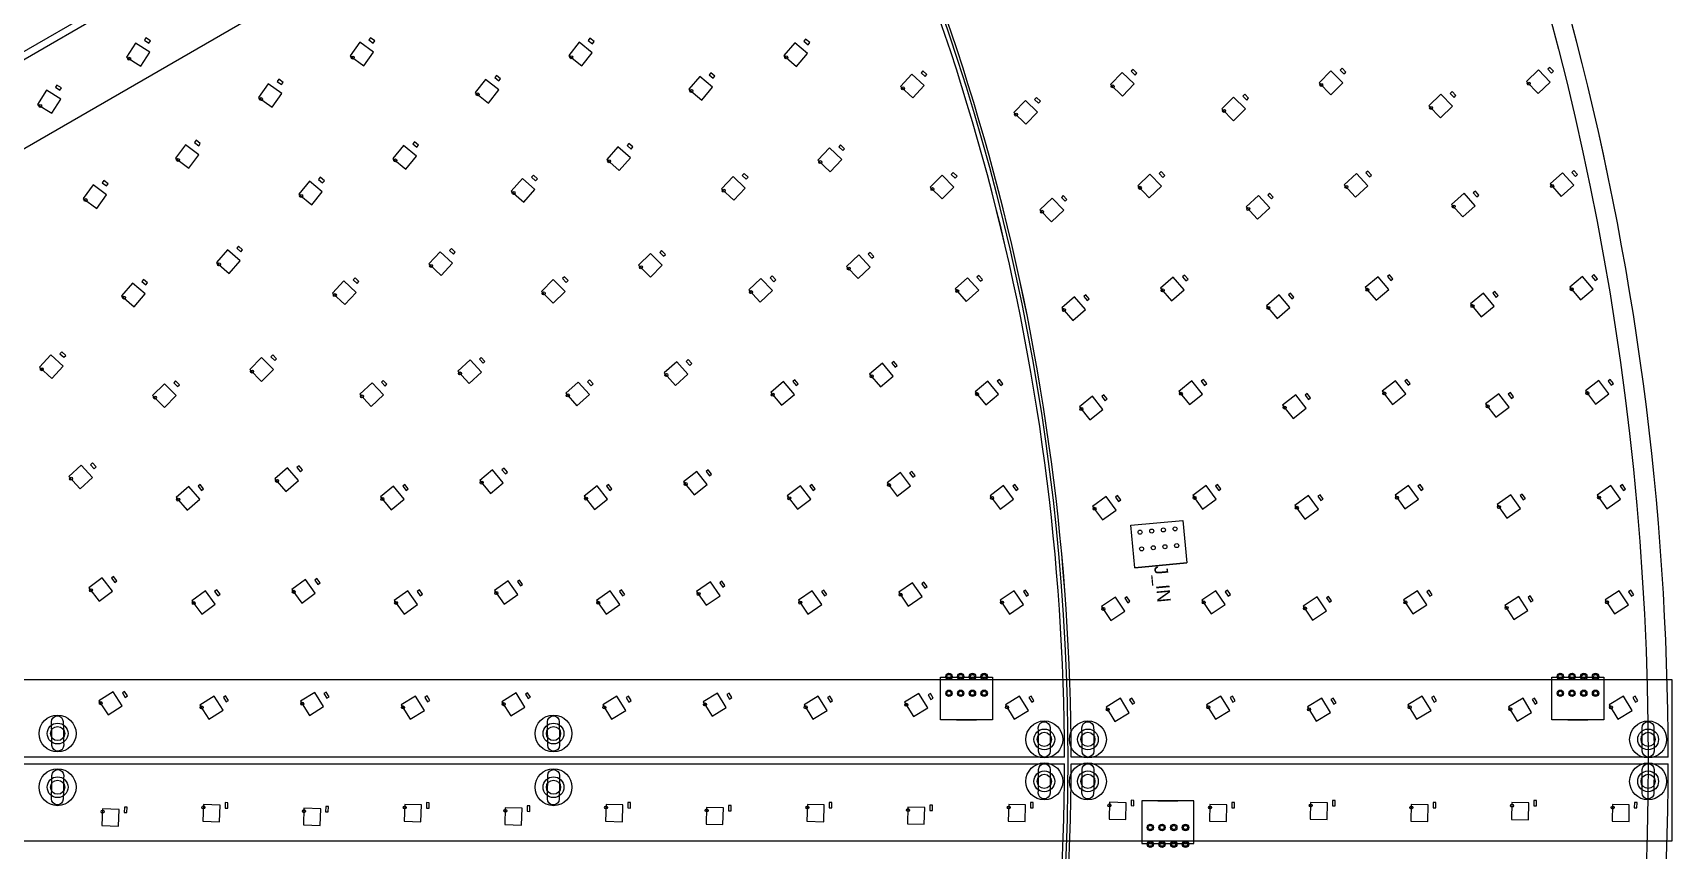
# Model space of a CAD drawing. Header units: millimetres. Extents: x -55 to 1655, y -1555 to 155.
# Drawn here: x 1166.4 to 1655.2, y -726.9 to -483.3 of the extents above; entities that cross this region are included whole.
import ezdxf
from ezdxf.enums import TextEntityAlignment as Align

# ---------------------------------------------------------------- set-up
doc = ezdxf.new("R2010")
doc.units = ezdxf.units.MM
doc.header["$MEASUREMENT"] = 0
doc.layers.add('Layer 1', color=7, linetype='Continuous', lineweight=0)
for name, color, linetype in [('SUN-LABEL', 4, 'Continuous'), ('SUN-OUTLINE', 2, 'Continuous'), ('SUN-STANDOFF', 1, 'Continuous'), ('SUN-WAGO', 3, 'Continuous')]:
    doc.layers.add(name, color=color, linetype=linetype)

msp = doc.modelspace()

# ---------------------------------------------------------------- linework, layer by layer
at = {"layer": 'Layer 1', "color": 2, "lineweight": 25, "true_color": 0xf7ec13}
for p, q in [((1383.16, -362.26), (995.18, -586.26)), ((996.18, -588), (1384.16, -363.99)), ((1473.96, -699.13), (1025.96, -699.13)), ((1025.96, -701.13), (1473.96, -701.13)), ((1653.96, -699.13), (1475.96, -699.13)), ((1475.96, -701.13), (1653.96, -701.13))]:
    msp.add_line(p, q, dxfattribs=at)
at = {"layer": 'Layer 1', "color": 93, "lineweight": 25, "true_color": 0x6abd45}
for p, q in [((1441.78, -688.03), (1447.78, -688.03)), ((1624.04, -688.03), (1630.04, -688.03)), ((1501.8, -712.23), (1507.8, -712.23))]:
    msp.add_line(p, q, dxfattribs=at)
at = {"layer": 'Layer 1', "color": 175, "lineweight": 25, "true_color": 0x3953a4}
for points in [[(997.85, -613.58), (1552.57, -293.31), (1528.58, -251.76), (973.86, -572.02)], [(1014.62, -724.12), (1655.15, -724.12), (1655.15, -676.13), (1014.62, -676.13)]]:
    msp.add_lwpolyline(points, dxfattribs=at)
at = {"layer": 'Layer 1', "color": 18, "lineweight": 25, "true_color": 0x000000}
for points in [[(1197.03, -486.41), (1194.37, -490.64), (1198.6, -493.3), (1201.26, -489.07)], [(1263.93, -486.16), (1261.02, -490.22), (1265.08, -493.14), (1267.99, -489.07)], [(1329.28, -486.17), (1326.18, -490.09), (1330.1, -493.19), (1333.2, -489.27)], [(1393.55, -486.31), (1390.3, -490.11), (1394.11, -493.35), (1397.35, -489.55)], [(1301.4, -497.25), (1298.3, -501.17), (1302.22, -504.27), (1305.32, -500.35)], [(1365.27, -496.32), (1362.02, -500.12), (1365.83, -503.37), (1369.07, -499.57)], [(1428.46, -495.64), (1425.09, -499.34), (1428.79, -502.7), (1432.16, -499)], [(1491.12, -495.12), (1487.67, -498.73), (1491.28, -502.19), (1494.73, -498.57)], [(1553.39, -494.71), (1549.85, -498.25), (1553.39, -501.78), (1556.92, -498.25)], [(1615.33, -494.4), (1611.73, -497.86), (1615.2, -501.47), (1618.8, -498)], [(1170.51, -500.43), (1167.85, -504.66), (1172.08, -507.32), (1174.74, -503.09)], [(1236.6, -498.54), (1233.69, -502.6), (1237.75, -505.52), (1240.67, -501.45)], [(1524.41, -502.48), (1520.87, -506.01), (1524.41, -509.55), (1527.94, -506.01)], [(1586.21, -501.62), (1582.61, -505.09), (1586.08, -508.69), (1589.68, -505.22)], [(1462.32, -503.51), (1458.86, -507.12), (1462.48, -510.58), (1465.93, -506.97)], [(1211.89, -516.68), (1208.92, -520.7), (1212.94, -523.67), (1215.91, -519.65)], [(1276.93, -516.96), (1273.76, -520.83), (1277.62, -524), (1280.79, -520.13)], [(1340.83, -517.31), (1337.5, -521.04), (1341.24, -524.37), (1344.56, -520.63)], [(1403.93, -517.66), (1400.49, -521.29), (1404.11, -524.73), (1407.56, -521.11)], [(1248.85, -527.53), (1245.68, -531.39), (1249.55, -534.57), (1252.72, -530.7)], [(1312.35, -526.74), (1309.03, -530.48), (1312.76, -533.8), (1316.08, -530.07)], [(1375.16, -526.18), (1371.72, -529.81), (1375.35, -533.25), (1378.79, -529.63)], [(1437.48, -525.77), (1433.94, -529.31), (1437.48, -532.84), (1441.01, -529.31)], [(1499.41, -525.46), (1495.8, -528.92), (1499.25, -532.53), (1502.87, -529.07)], [(1561.05, -525.22), (1557.37, -528.61), (1560.76, -532.28), (1564.44, -528.89)], [(1622.45, -525.03), (1618.73, -528.36), (1622.06, -532.09), (1625.79, -528.75)], [(1184.39, -528.68), (1181.42, -532.7), (1185.45, -535.67), (1188.42, -531.65)], [(1470.27, -532.59), (1466.66, -536.05), (1470.11, -539.66), (1473.73, -536.2)], [(1531.78, -531.81), (1528.1, -535.2), (1531.5, -538.87), (1535.17, -535.48)], [(1593.09, -531.15), (1589.36, -534.49), (1592.69, -538.21), (1596.42, -534.88)], [(1224.45, -547.98), (1221.19, -551.77), (1224.98, -555.03), (1228.24, -551.24)], [(1287.89, -548.55), (1284.47, -552.2), (1288.12, -555.62), (1291.54, -551.97)], [(1350.54, -549.07), (1347.01, -552.6), (1350.54, -556.14), (1354.08, -552.6)], [(1412.65, -549.52), (1409.02, -552.97), (1412.46, -556.59), (1416.09, -553.15)], [(1321.56, -556.83), (1318.03, -560.37), (1321.56, -563.9), (1325.1, -560.37)], [(1383.48, -556.53), (1379.85, -559.97), (1383.29, -563.6), (1386.92, -560.15)], [(1445.05, -556.3), (1441.35, -559.67), (1444.71, -563.37), (1448.41, -560)], [(1506.36, -556.14), (1502.6, -559.43), (1505.9, -563.19), (1509.66, -559.89)], [(1567.47, -556.01), (1563.66, -559.24), (1566.9, -563.05), (1570.71, -559.81)], [(1628.43, -555.9), (1624.58, -559.09), (1627.77, -562.94), (1631.62, -559.75)], [(1196.13, -557.89), (1192.87, -561.68), (1196.66, -564.94), (1199.92, -561.15)], [(1259.18, -557.26), (1255.76, -560.91), (1259.41, -564.33), (1262.83, -560.68)], [(1476.94, -561.99), (1473.18, -565.28), (1476.47, -569.04), (1480.23, -565.75)], [(1537.96, -561.41), (1534.16, -564.65), (1537.39, -568.46), (1541.2, -565.22)], [(1598.85, -560.93), (1595, -564.12), (1598.19, -567.97), (1602.04, -564.78)], [(1171.76, -579.32), (1168.38, -583.01), (1172.07, -586.39), (1175.45, -582.7)], [(1234.63, -580.12), (1231.1, -583.66), (1234.63, -587.2), (1238.17, -583.66)], [(1296.76, -580.79), (1293.11, -584.2), (1296.53, -587.85), (1300.18, -584.43)], [(1358.39, -581.33), (1354.66, -584.66), (1357.98, -588.39), (1361.72, -585.07)], [(1419.69, -581.8), (1415.89, -585.04), (1419.14, -588.84), (1422.94, -585.6)], [(1205.65, -587.89), (1202.12, -591.42), (1205.65, -594.96), (1209.19, -591.42)], [(1267.54, -587.6), (1263.89, -591.02), (1267.31, -594.67), (1270.96, -591.25)], [(1329.01, -587.4), (1325.28, -590.73), (1328.6, -594.46), (1332.34, -591.14)], [(1390.19, -587.26), (1386.39, -590.51), (1389.64, -594.31), (1393.44, -591.06)], [(1451.16, -587.16), (1447.31, -590.34), (1450.49, -594.2), (1454.35, -591.02)], [(1511.97, -587.08), (1508.07, -590.21), (1511.2, -594.11), (1515.1, -590.98)], [(1542.95, -591.24), (1539.01, -594.33), (1542.1, -598.26), (1546.03, -595.18)], [(1572.65, -587.03), (1568.72, -590.11), (1571.8, -594.05), (1575.74, -590.96)], [(1603.5, -590.9), (1599.53, -593.94), (1602.57, -597.91), (1606.54, -594.86)], [(1633.24, -586.98), (1629.27, -590.02), (1632.32, -593.99), (1636.28, -590.95)], [(1482.32, -591.65), (1478.42, -594.78), (1481.55, -598.68), (1485.45, -595.55)], [(1180.87, -612.18), (1177.19, -615.56), (1180.57, -619.25), (1184.25, -615.87)], [(1242.38, -612.94), (1238.59, -616.2), (1241.85, -619.99), (1245.64, -616.73)], [(1303.5, -613.53), (1299.63, -616.7), (1302.81, -620.57), (1306.67, -617.4)], [(1364.36, -614.01), (1360.43, -617.11), (1363.54, -621.03), (1367.46, -617.93)], [(1425.04, -614.39), (1421.07, -617.44), (1424.11, -621.4), (1428.08, -618.36)], [(1212.91, -618.52), (1209.12, -621.78), (1212.38, -625.57), (1216.17, -622.31)], [(1273.9, -618.42), (1270.03, -621.59), (1273.21, -625.46), (1277.07, -622.28)], [(1334.67, -618.35), (1330.75, -621.45), (1333.85, -625.38), (1337.77, -622.28)], [(1395.29, -618.31), (1391.33, -621.35), (1394.37, -625.32), (1398.34, -622.27)], [(1455.8, -618.27), (1451.8, -621.27), (1454.79, -625.27), (1458.8, -622.28)], [(1516.22, -618.25), (1512.19, -621.21), (1515.15, -625.24), (1519.18, -622.28)], [(1576.58, -618.23), (1572.52, -621.15), (1575.45, -625.21), (1579.5, -622.29)], [(1636.89, -618.22), (1632.81, -621.11), (1635.7, -625.19), (1639.78, -622.3)], [(1486.4, -621.52), (1482.37, -624.47), (1485.33, -628.5), (1489.36, -625.55)], [(1546.73, -621.25), (1542.68, -624.17), (1545.6, -628.23), (1549.66, -625.3)], [(1607.02, -621.02), (1602.94, -623.91), (1605.83, -627.99), (1609.91, -625.1)], [(1187.09, -645.72), (1183.12, -648.76), (1186.17, -652.73), (1190.13, -649.68)], [(1217.85, -649.61), (1213.83, -652.58), (1216.8, -656.6), (1220.82, -653.63)], [(1247.66, -646.25), (1243.64, -649.22), (1246.61, -653.24), (1250.63, -650.27)], [(1278.23, -649.59), (1274.16, -652.5), (1277.08, -656.57), (1281.14, -653.66)], [(1308.08, -646.65), (1304.02, -649.56), (1306.93, -653.63), (1311, -650.72)], [(1338.52, -649.58), (1334.43, -652.45), (1337.3, -656.55), (1341.39, -653.68)], [(1368.41, -646.97), (1364.31, -649.84), (1367.18, -653.93), (1371.28, -651.06)], [(1398.76, -649.58), (1394.64, -652.41), (1397.47, -656.53), (1401.59, -653.7)], [(1428.67, -647.22), (1424.55, -650.05), (1427.38, -654.18), (1431.5, -651.34)], [(1458.95, -649.57), (1454.81, -652.38), (1457.61, -656.52), (1461.75, -653.71)], [(1519.11, -649.57), (1514.96, -652.35), (1517.73, -656.51), (1521.89, -653.73)], [(1579.25, -649.57), (1575.08, -652.33), (1577.83, -656.5), (1582.01, -653.74)], [(1639.36, -649.57), (1635.18, -652.31), (1637.92, -656.49), (1642.1, -653.75)], [(1489.18, -651.53), (1485.02, -654.31), (1487.8, -658.47), (1491.95, -655.69)], [(1549.3, -651.38), (1545.13, -654.14), (1547.89, -658.31), (1552.06, -655.55)], [(1609.41, -651.25), (1605.23, -653.99), (1607.97, -658.17), (1612.15, -655.43)], [(1190.36, -679.66), (1186.14, -682.35), (1188.83, -686.57), (1193.04, -683.88)], [(1220.46, -680.98), (1216.22, -683.64), (1218.88, -687.87), (1223.12, -685.21)], [(1250.44, -679.86), (1246.2, -682.52), (1248.86, -686.75), (1253.1, -684.09)], [(1280.51, -680.98), (1276.26, -683.62), (1278.9, -687.87), (1283.15, -685.23)], [(1310.49, -680), (1306.25, -682.64), (1308.89, -686.88), (1313.13, -684.24)], [(1340.55, -680.98), (1336.3, -683.61), (1338.92, -687.86), (1343.18, -685.24)], [(1370.54, -680.11), (1366.28, -682.73), (1368.91, -686.99), (1373.16, -684.37)], [(1400.58, -680.98), (1396.32, -683.6), (1398.93, -687.86), (1403.2, -685.25)], [(1430.57, -680.2), (1426.31, -682.81), (1428.92, -687.07), (1433.19, -684.46)], [(1460.61, -680.99), (1456.34, -683.59), (1458.94, -687.86), (1463.21, -685.26)], [(1490.64, -681.64), (1486.37, -684.24), (1488.96, -688.51), (1493.23, -685.92)], [(1520.63, -680.99), (1516.36, -683.58), (1518.95, -687.86), (1523.23, -685.26)], [(1550.66, -681.59), (1546.38, -684.18), (1548.97, -688.46), (1553.25, -685.87)], [(1580.65, -680.99), (1576.37, -683.58), (1578.96, -687.85), (1583.24, -685.27)], [(1610.67, -681.55), (1606.39, -684.13), (1608.97, -688.41), (1613.25, -685.83)], [(1640.67, -680.99), (1636.39, -683.57), (1638.97, -687.85), (1643.25, -685.27)], [(1222.26, -713.43), (1217.27, -713.24), (1217.08, -718.24), (1222.08, -718.42)], [(1282.29, -713.42), (1277.29, -713.25), (1277.13, -718.25), (1282.12, -718.41)], [(1342.31, -713.41), (1337.31, -713.26), (1337.16, -718.26), (1342.16, -718.41)], [(1402.32, -713.4), (1397.32, -713.27), (1397.19, -718.27), (1402.19, -718.4)], [(1462.34, -713.39), (1457.34, -713.28), (1457.22, -718.27), (1462.22, -718.39)], [(1492.35, -712.74), (1487.36, -712.63), (1487.25, -717.63), (1492.24, -717.73)], [(1522.35, -713.39), (1517.35, -713.28), (1517.24, -718.28), (1522.24, -718.39)], [(1552.36, -712.78), (1547.36, -712.68), (1547.26, -717.68), (1552.26, -717.78)], [(1582.36, -713.39), (1577.36, -713.29), (1577.26, -718.28), (1582.26, -718.38)], [(1612.37, -712.82), (1607.37, -712.73), (1607.28, -717.73), (1612.28, -717.82)], [(1642.36, -713.38), (1637.36, -713.29), (1637.27, -718.29), (1642.27, -718.38)], [(1192.2, -714.75), (1187.2, -714.53), (1186.99, -719.53), (1191.98, -719.75)], [(1252.24, -714.55), (1247.24, -714.36), (1247.06, -719.36), (1252.05, -719.55)], [(1312.27, -714.4), (1307.27, -714.23), (1307.11, -719.23), (1312.11, -719.4)], [(1372.29, -714.28), (1367.3, -714.13), (1367.15, -719.13), (1372.15, -719.28)], [(1432.31, -714.19), (1427.31, -714.06), (1427.18, -719.05), (1432.18, -719.18)]]:
    msp.add_lwpolyline(points, close=True, dxfattribs=at)
at = {"layer": 'Layer 1', "color": 30, "lineweight": 25, "true_color": 0xf57f20}
for points in [[(1199.67, -485.55), (1201.03, -486.4), (1201.45, -485.72), (1200.1, -484.87)], [(1266.62, -485.46), (1267.92, -486.39), (1268.38, -485.74), (1267.08, -484.81)], [(1332, -485.6), (1333.26, -486.59), (1333.75, -485.96), (1332.5, -484.97)], [(1396.29, -485.84), (1397.51, -486.88), (1398.03, -486.27), (1396.81, -485.23)], [(1239.29, -497.84), (1240.59, -498.77), (1241.06, -498.12), (1239.76, -497.19)], [(1304.12, -496.67), (1305.38, -497.67), (1305.87, -497.04), (1304.62, -496.05)], [(1368.01, -495.85), (1369.23, -496.89), (1369.75, -496.28), (1368.53, -495.24)], [(1431.21, -495.25), (1432.39, -496.33), (1432.93, -495.74), (1431.75, -494.66)], [(1493.88, -494.8), (1495.04, -495.91), (1495.59, -495.33), (1494.44, -494.23)], [(1556.15, -494.46), (1557.29, -495.59), (1557.85, -495.03), (1556.72, -493.9)], [(1618.1, -494.19), (1619.21, -495.35), (1619.79, -494.79), (1618.68, -493.64)], [(1173.15, -499.57), (1174.5, -500.42), (1174.93, -499.74), (1173.57, -498.89)], [(1465.08, -503.2), (1466.24, -504.3), (1466.79, -503.73), (1465.64, -502.62)], [(1527.18, -502.23), (1528.31, -503.36), (1528.87, -502.79), (1527.74, -501.66)], [(1588.99, -501.42), (1590.1, -502.57), (1590.67, -502.01), (1589.56, -500.86)], [(1214.59, -516.02), (1215.88, -516.97), (1216.35, -516.33), (1215.06, -515.37)], [(1279.66, -516.44), (1280.9, -517.45), (1281.4, -516.84), (1280.17, -515.82)], [(1343.58, -516.9), (1344.77, -517.96), (1345.3, -517.36), (1344.11, -516.3)], [(1406.69, -517.34), (1407.85, -518.44), (1408.4, -517.86), (1407.24, -516.76)], [(1187.09, -528.02), (1188.38, -528.97), (1188.85, -528.32), (1187.57, -527.37)], [(1251.58, -527.01), (1252.82, -528.02), (1253.33, -527.4), (1252.09, -526.39)], [(1315.1, -526.33), (1316.29, -527.4), (1316.82, -526.8), (1315.63, -525.73)], [(1377.92, -525.86), (1379.08, -526.96), (1379.63, -526.38), (1378.47, -525.28)], [(1440.24, -525.52), (1441.37, -526.65), (1441.94, -526.09), (1440.81, -524.95)], [(1502.18, -525.27), (1503.29, -526.42), (1503.86, -525.87), (1502.76, -524.71)], [(1563.82, -525.08), (1564.91, -526.25), (1565.49, -525.71), (1564.41, -524.53)], [(1625.23, -524.93), (1626.3, -526.12), (1626.89, -525.59), (1625.83, -524.4)], [(1473.04, -532.4), (1474.15, -533.55), (1474.72, -533), (1473.62, -531.84)], [(1534.56, -531.67), (1535.64, -532.84), (1536.23, -532.3), (1535.14, -531.13)], [(1595.86, -531.06), (1596.93, -532.25), (1597.53, -531.72), (1596.46, -530.52)], [(1227.19, -547.52), (1228.4, -548.56), (1228.92, -547.96), (1227.71, -546.91)], [(1290.65, -548.21), (1291.81, -549.3), (1292.36, -548.72), (1291.19, -547.62)], [(1353.31, -548.81), (1354.44, -549.94), (1355.01, -549.38), (1353.88, -548.25)], [(1415.42, -549.34), (1416.52, -550.5), (1417.1, -549.95), (1416, -548.79)], [(1198.87, -557.43), (1200.08, -558.47), (1200.61, -557.86), (1199.39, -556.82)], [(1261.94, -556.91), (1263.11, -558.01), (1263.65, -557.42), (1262.48, -556.33)], [(1324.33, -556.58), (1325.46, -557.71), (1326.03, -557.14), (1324.9, -556.01)], [(1386.25, -556.35), (1387.35, -557.51), (1387.93, -556.96), (1386.83, -555.8)], [(1447.83, -556.18), (1448.9, -557.37), (1449.49, -556.83), (1448.42, -555.64)], [(1509.14, -556.06), (1510.19, -557.27), (1510.8, -556.74), (1509.74, -555.54)], [(1570.25, -555.98), (1571.29, -557.19), (1571.9, -556.68), (1570.86, -555.46)], [(1631.21, -555.91), (1632.23, -557.14), (1632.84, -556.63), (1631.82, -555.4)], [(1479.72, -561.92), (1480.77, -563.12), (1481.37, -562.59), (1480.32, -561.39)], [(1540.74, -561.38), (1541.78, -562.6), (1542.39, -562.08), (1541.35, -560.87)], [(1601.63, -560.93), (1602.65, -562.17), (1603.27, -561.66), (1602.24, -560.42)], [(1174.51, -578.95), (1175.69, -580.03), (1176.23, -579.44), (1175.05, -578.36)], [(1237.4, -579.87), (1238.53, -581), (1239.1, -580.44), (1237.96, -579.31)], [(1299.53, -580.62), (1300.63, -581.79), (1301.21, -581.24), (1300.12, -580.08)], [(1361.17, -581.24), (1362.24, -582.44), (1362.83, -581.91), (1361.77, -580.71)], [(1422.47, -581.76), (1423.51, -582.98), (1424.12, -582.46), (1423.08, -581.24)], [(1208.42, -587.64), (1209.55, -588.77), (1210.12, -588.2), (1208.99, -587.07)], [(1270.32, -587.44), (1271.41, -588.6), (1271.99, -588.06), (1270.9, -586.89)], [(1331.79, -587.31), (1332.85, -588.51), (1333.45, -587.97), (1332.39, -586.78)], [(1392.97, -587.23), (1394.01, -588.44), (1394.62, -587.92), (1393.58, -586.71)], [(1453.94, -587.17), (1454.96, -588.41), (1455.58, -587.9), (1454.56, -586.66)], [(1485.1, -591.7), (1486.1, -592.95), (1486.72, -592.45), (1485.72, -591.2)], [(1514.75, -587.13), (1515.75, -588.38), (1516.37, -587.88), (1515.37, -586.63)], [(1545.73, -591.32), (1546.72, -592.58), (1547.35, -592.09), (1546.36, -590.83)], [(1575.43, -587.11), (1576.42, -588.37), (1577.05, -587.88), (1576.06, -586.62)], [(1606.27, -591.01), (1607.25, -592.28), (1607.88, -591.79), (1606.91, -590.52)], [(1636.02, -587.09), (1636.99, -588.36), (1637.62, -587.87), (1636.65, -586.6)], [(1183.65, -612.05), (1184.73, -613.23), (1185.32, -612.69), (1184.24, -611.51)], [(1245.16, -612.9), (1246.21, -614.11), (1246.81, -613.59), (1245.77, -612.38)], [(1306.28, -613.55), (1307.29, -614.79), (1307.91, -614.28), (1306.9, -613.05)], [(1367.13, -614.08), (1368.13, -615.33), (1368.75, -614.83), (1367.76, -613.58)], [(1427.81, -614.5), (1428.79, -615.77), (1429.42, -615.28), (1428.45, -614.02)], [(1215.69, -618.47), (1216.73, -619.69), (1217.34, -619.17), (1216.29, -617.95)], [(1276.68, -618.44), (1277.69, -619.68), (1278.31, -619.17), (1277.3, -617.93)], [(1337.45, -618.42), (1338.44, -619.68), (1339.07, -619.18), (1338.08, -617.93)], [(1398.07, -618.42), (1399.04, -619.69), (1399.68, -619.2), (1398.7, -617.93)], [(1458.58, -618.42), (1459.53, -619.7), (1460.17, -619.22), (1459.22, -617.94)], [(1519, -618.42), (1519.94, -619.71), (1520.59, -619.24), (1519.64, -617.95)], [(1579.35, -618.43), (1580.29, -619.72), (1580.94, -619.26), (1580, -617.96)], [(1639.66, -618.43), (1640.58, -619.74), (1641.24, -619.27), (1640.31, -617.97)], [(1489.17, -621.69), (1490.12, -622.98), (1490.77, -622.5), (1489.82, -621.21)], [(1549.5, -621.44), (1550.44, -622.74), (1551.09, -622.27), (1550.15, -620.97)], [(1609.79, -621.23), (1610.72, -622.54), (1611.37, -622.07), (1610.44, -620.77)], [(1189.87, -645.83), (1190.84, -647.1), (1191.47, -646.61), (1190.5, -645.34)], [(1220.62, -649.77), (1221.57, -651.06), (1222.22, -650.58), (1221.27, -649.29)], [(1250.44, -646.41), (1251.39, -647.7), (1252.03, -647.22), (1251.08, -645.94)], [(1281, -649.79), (1281.93, -651.09), (1282.58, -650.63), (1281.65, -649.33)], [(1310.86, -646.85), (1311.79, -648.15), (1312.44, -647.69), (1311.51, -646.39)], [(1341.29, -649.81), (1342.21, -651.12), (1342.87, -650.67), (1341.95, -649.36)], [(1371.18, -647.2), (1372.1, -648.51), (1372.75, -648.05), (1371.83, -646.74)], [(1401.53, -649.83), (1402.43, -651.15), (1403.09, -650.7), (1402.19, -649.38)], [(1431.43, -647.48), (1432.34, -648.8), (1433, -648.34), (1432.09, -647.03)], [(1461.72, -649.85), (1462.61, -651.17), (1463.28, -650.72), (1462.38, -649.4)], [(1521.88, -649.86), (1522.76, -651.19), (1523.43, -650.75), (1522.54, -649.42)], [(1582.01, -649.87), (1582.89, -651.21), (1583.56, -650.77), (1582.68, -649.43)], [(1642.13, -649.89), (1643, -651.22), (1643.67, -650.79), (1642.8, -649.45)], [(1491.94, -651.82), (1492.83, -653.15), (1493.49, -652.71), (1492.61, -651.38)], [(1552.07, -651.69), (1552.95, -653.02), (1553.61, -652.58), (1552.73, -651.25)], [(1612.17, -651.57), (1613.05, -652.91), (1613.72, -652.47), (1612.84, -651.13)], [(1193.11, -680.02), (1193.97, -681.37), (1194.65, -680.94), (1193.79, -679.59)], [(1223.21, -681.35), (1224.06, -682.7), (1224.74, -682.28), (1223.89, -680.92)], [(1253.19, -680.22), (1254.04, -681.58), (1254.72, -681.15), (1253.87, -679.8)], [(1283.26, -681.36), (1284.11, -682.72), (1284.79, -682.3), (1283.94, -680.94)], [(1313.25, -680.38), (1314.09, -681.74), (1314.77, -681.32), (1313.93, -679.96)], [(1343.3, -681.37), (1344.14, -682.74), (1344.82, -682.32), (1343.98, -680.95)], [(1373.29, -680.5), (1374.13, -681.86), (1374.81, -681.44), (1373.97, -680.08)], [(1403.33, -681.38), (1404.17, -682.75), (1404.85, -682.33), (1404.02, -680.97)], [(1433.32, -680.6), (1434.16, -681.96), (1434.84, -681.55), (1434.01, -680.18)], [(1463.36, -681.39), (1464.19, -682.76), (1464.88, -682.34), (1464.04, -680.98)], [(1493.39, -682.05), (1494.22, -683.42), (1494.9, -683.01), (1494.07, -681.64)], [(1523.38, -681.4), (1524.21, -682.77), (1524.9, -682.35), (1524.07, -680.98)], [(1553.41, -682.01), (1554.23, -683.38), (1554.92, -682.96), (1554.09, -681.6)], [(1583.4, -681.41), (1584.23, -682.77), (1584.91, -682.36), (1584.08, -680.99)], [(1613.42, -681.97), (1614.25, -683.34), (1614.93, -682.93), (1614.11, -681.56)], [(1643.42, -681.41), (1644.24, -682.78), (1644.93, -682.37), (1644.1, -681)], [(1223.79, -712.73), (1223.73, -714.33), (1224.53, -714.36), (1224.59, -712.76)], [(1283.81, -712.72), (1283.76, -714.32), (1284.56, -714.34), (1284.61, -712.74)], [(1343.83, -712.7), (1343.78, -714.3), (1344.58, -714.32), (1344.63, -712.72)], [(1403.84, -712.69), (1403.8, -714.29), (1404.6, -714.31), (1404.64, -712.71)], [(1433.83, -713.48), (1433.79, -715.07), (1434.59, -715.1), (1434.63, -713.5)], [(1463.85, -712.68), (1463.82, -714.28), (1464.62, -714.3), (1464.65, -712.7)], [(1493.87, -712.02), (1493.84, -713.62), (1494.63, -713.64), (1494.67, -712.04)], [(1523.86, -712.67), (1523.83, -714.27), (1524.63, -714.29), (1524.66, -712.69)], [(1553.88, -712.06), (1553.84, -713.66), (1554.64, -713.68), (1554.68, -712.08)], [(1583.87, -712.67), (1583.84, -714.27), (1584.64, -714.28), (1584.67, -712.68)], [(1613.88, -712.1), (1613.85, -713.7), (1614.65, -713.71), (1614.68, -712.11)], [(1643.88, -712.66), (1643.85, -714.26), (1644.65, -714.28), (1644.68, -712.68)], [(1193.73, -714.07), (1193.66, -715.67), (1194.46, -715.7), (1194.53, -714.1)], [(1253.77, -713.86), (1253.71, -715.45), (1254.51, -715.48), (1254.57, -713.89)], [(1313.8, -713.7), (1313.74, -715.3), (1314.54, -715.32), (1314.6, -713.72)], [(1373.82, -713.57), (1373.77, -715.17), (1374.57, -715.2), (1374.62, -713.6)]]:
    msp.add_lwpolyline(points, close=True, dxfattribs=at)
at = {"layer": 'Layer 1', "color": 93, "lineweight": 25, "true_color": 0x6abd45}
for points in [[(1437.03, -675.33), (1452.53, -675.33), (1452.53, -688.03), (1437.03, -688.03)], [(1619.29, -675.33), (1634.79, -675.33), (1634.79, -688.03), (1619.29, -688.03)], [(1497.05, -724.93), (1512.55, -724.93), (1512.55, -712.23), (1497.05, -712.23)]]:
    msp.add_lwpolyline(points, close=True, dxfattribs=at)
at = {"layer": 'Layer 1', "color": 2, "lineweight": 25, "true_color": 0xf7ec13}
for radius in [848, 675]:
    msp.add_circle((799.96, -700.13), radius, dxfattribs=at)
at = {"layer": 'Layer 1', "color": 18, "lineweight": 25, "true_color": 0x000000}
for centre in [(1195.16, -491.08), (1261.78, -490.71), (1326.92, -490.61), (1391.02, -490.65), (1550.52, -498.85), (1612.39, -498.48), (1234.45, -503.09), (1299.04, -501.69), (1362.74, -500.67), (1425.79, -499.9), (1488.35, -499.31), (1168.63, -505.1), (1459.55, -507.71), (1521.54, -506.61), (1583.27, -505.7), (1209.68, -521.2), (1274.49, -521.36), (1338.21, -521.6), (1401.17, -521.87), (1246.41, -531.93), (1309.73, -531.04), (1372.41, -530.39), (1434.61, -529.91), (1496.45, -529.53), (1558.02, -529.24), (1619.36, -529), (1182.18, -533.19), (1467.31, -536.66), (1528.75, -535.83), (1590, -535.12), (1221.9, -552.32), (1285.16, -552.78), (1347.68, -553.2), (1409.68, -553.58), (1193.58, -562.22), (1256.45, -561.49), (1318.7, -560.97), (1380.51, -560.59), (1441.99, -560.3), (1503.23, -560.08), (1564.29, -559.9), (1625.19, -559.75), (1473.81, -565.93), (1534.78, -565.31), (1595.61, -564.78), (1169.08, -583.58), (1231.77, -584.26), (1293.76, -584.83), (1355.29, -585.3), (1416.51, -585.69), (1264.54, -591.64), (1325.91, -591.36), (1387.02, -591.16), (1447.92, -591.01), (1508.67, -590.89), (1569.31, -590.79), (1629.86, -590.71), (1202.79, -592.03), (1479.02, -595.45), (1539.61, -595), (1600.12, -594.62), (1177.83, -616.19), (1239.22, -616.85), (1300.24, -617.37), (1361.03, -617.78), (1421.66, -618.12), (1209.74, -622.43), (1270.64, -622.26), (1331.35, -622.13), (1391.91, -622.03), (1452.38, -621.96), (1482.94, -625.17), (1512.76, -621.9), (1543.24, -624.87), (1573.09, -621.85), (1603.5, -624.62), (1633.37, -621.82), (1183.71, -649.45), (1244.21, -649.91), (1304.59, -650.27), (1214.4, -653.27), (1274.73, -653.21), (1334.98, -653.16), (1364.87, -650.54), (1395.19, -653.12), (1425.1, -650.77), (1455.36, -653.09), (1485.56, -655.03), (1515.5, -653.07), (1545.67, -654.86), (1575.62, -653.05), (1605.76, -654.71), (1635.72, -653.03), (1186.67, -683.08), (1216.74, -684.37), (1246.72, -683.25), (1276.78, -684.36), (1306.77, -683.38), (1336.81, -684.35), (1366.8, -683.47), (1396.83, -684.34), (1426.82, -683.55), (1456.85, -684.33), (1516.87, -684.32), (1576.88, -684.32), (1636.89, -684.32), (1486.88, -684.98), (1546.89, -684.92), (1606.9, -684.88), (1487.39, -713.53), (1547.4, -713.58), (1607.4, -713.63), (1187.22, -715.43), (1217.28, -714.14), (1247.26, -715.26), (1277.31, -714.15), (1307.29, -715.14), (1337.33, -714.16), (1367.32, -715.04), (1397.35, -714.17), (1427.34, -714.96), (1457.37, -714.18), (1517.38, -714.18), (1577.39, -714.19), (1637.4, -714.19)]:
    msp.add_circle(centre, 0.45, dxfattribs=at)
at = {"layer": 'Layer 1', "color": 93, "lineweight": 25, "true_color": 0x6abd45}
for centre, radius in [((1439.53, -675.13), 0.95), ((1443.03, -675.13), 0.95), ((1446.53, -675.13), 0.95), ((1450.03, -675.13), 0.95), ((1621.79, -675.13), 0.95), ((1625.29, -675.13), 0.95), ((1628.79, -675.13), 0.95), ((1632.29, -675.13), 0.95), ((1439.53, -680.13), 0.95), ((1439.53, -675.13), 0.6), ((1443.03, -680.13), 0.95), ((1443.03, -675.13), 0.6), ((1446.53, -680.13), 0.95), ((1446.53, -675.13), 0.6), ((1450.03, -680.13), 0.95), ((1450.03, -675.13), 0.6), ((1621.79, -680.13), 0.95), ((1621.79, -675.13), 0.6), ((1625.29, -680.13), 0.95), ((1625.29, -675.13), 0.6), ((1628.79, -680.13), 0.95), ((1628.79, -675.13), 0.6), ((1632.29, -680.13), 0.95), ((1632.29, -675.13), 0.6), ((1439.53, -680.13), 0.6), ((1443.03, -680.13), 0.6), ((1446.53, -680.13), 0.6), ((1450.03, -680.13), 0.6), ((1621.79, -680.13), 0.6), ((1625.29, -680.13), 0.6), ((1628.79, -680.13), 0.6), ((1632.29, -680.13), 0.6), ((1499.55, -720.13), 0.95), ((1499.55, -720.13), 0.6), ((1503.05, -720.13), 0.95), ((1503.05, -720.13), 0.6), ((1506.55, -720.13), 0.95), ((1506.55, -720.13), 0.6), ((1510.05, -720.13), 0.95), ((1510.05, -720.13), 0.6), ((1499.55, -725.13), 0.95), ((1499.55, -725.13), 0.6), ((1503.05, -725.13), 0.95), ((1503.05, -725.13), 0.6), ((1506.55, -725.13), 0.95), ((1506.55, -725.13), 0.6), ((1510.05, -725.13), 0.95), ((1510.05, -725.13), 0.6)]:
    msp.add_circle(centre, radius, dxfattribs=at)
at = {"layer": 'Layer 1', "color": 240, "lineweight": 25, "true_color": 0xed2024}
for centre, radius in [((1173.8, -692.13), 5.5), ((1173.8, -692.13), 3.1), ((1321.64, -692.13), 5.5), ((1321.64, -692.13), 3.1), ((1467.96, -693.88), 5.5), ((1480.96, -693.88), 5.5), ((1647.96, -693.88), 5.5), ((1173.8, -692.13), 2.11), ((1321.64, -692.13), 2.11), ((1467.96, -693.88), 3.1), ((1467.96, -693.88), 2.11), ((1480.96, -693.88), 3.1), ((1480.96, -693.88), 2.11), ((1647.96, -693.88), 3.1), ((1647.96, -693.88), 2.11), ((1173.8, -708.13), 5.5), ((1321.64, -708.13), 5.5), ((1467.96, -706.38), 5.5), ((1467.96, -706.38), 3.1), ((1480.96, -706.38), 5.5), ((1480.96, -706.38), 3.1), ((1647.96, -706.38), 5.5), ((1647.96, -706.38), 3.1), ((1173.8, -708.13), 3.1), ((1173.8, -708.13), 2.11), ((1321.64, -708.13), 3.1), ((1321.64, -708.13), 2.11), ((1467.96, -706.38), 2.11), ((1480.96, -706.38), 2.11), ((1647.96, -706.38), 2.11)]:
    msp.add_circle(centre, radius, dxfattribs=at)
at = {"layer": 'Layer 1', "color": 2, "lineweight": 25, "true_color": 0xf7ec13}
for points in [[(1653.96, -699.13), (1653.79, -549.9), (1614.51, -403.32), (1540.05, -273.99)], [(1473.96, -699.13), (1473.79, -581.49), (1442.83, -465.96), (1384.16, -363.99)], [(1475.96, -699.13), (1475.79, -581.14), (1444.74, -465.26), (1385.9, -363)], [(1384.16, -1036.26), (1442.83, -934.3), (1473.79, -818.76), (1473.96, -701.13)], [(1385.9, -1037.26), (1444.74, -935), (1475.79, -819.11), (1475.96, -701.13)], [(1540.05, -1126.26), (1614.51, -996.94), (1653.79, -850.36), (1653.96, -701.13)]]:
    msp.add_open_spline(points, degree=3, dxfattribs=at)
at = {"layer": 'Layer 1', "color": 175, "lineweight": 25, "true_color": 0x3953a4}
for points, knots in [([(1171.96, -688.68), (1171.96, -688.68), (1171.96, -688.68), (1171.96, -688.68), (1171.93, -687.72), (1172.69, -686.91), (1173.66, -686.88), (1174.63, -686.85), (1175.43, -687.61), (1175.46, -688.58)], [0, 0, 0, 0, 1, 1, 1, 2, 2, 2, 3, 3, 3, 3]), ([(1319.83, -688.67), (1319.83, -688.67), (1319.83, -688.67), (1319.83, -688.67), (1319.81, -687.7), (1320.57, -686.9), (1321.54, -686.88), (1322.51, -686.86), (1323.31, -687.62), (1323.33, -688.59)], [0, 0, 0, 0, 1, 1, 1, 2, 2, 2, 3, 3, 3, 3]), ([(1466.17, -690.4), (1466.17, -690.4), (1466.17, -690.4), (1466.17, -690.4), (1466.16, -689.44), (1466.93, -688.64), (1467.9, -688.63), (1468.86, -688.61), (1469.66, -689.39), (1469.67, -690.35)], [0, 0, 0, 0, 1, 1, 1, 2, 2, 2, 3, 3, 3, 3]), ([(1479.17, -690.4), (1479.16, -689.44), (1479.93, -688.64), (1480.9, -688.63), (1481.86, -688.62), (1482.66, -689.39), (1482.67, -690.35)], [0, 0, 0, 0, 1, 1, 1, 2, 2, 2, 2]), ([(1646.18, -690.4), (1646.18, -690.4), (1646.18, -690.4), (1646.18, -690.4), (1646.17, -689.43), (1646.94, -688.64), (1647.91, -688.63), (1648.88, -688.62), (1649.67, -689.39), (1649.68, -690.36)], [0, 0, 0, 0, 1, 1, 1, 2, 2, 2, 3, 3, 3, 3]), ([(1175.61, -695.61), (1175.62, -696.57), (1174.85, -697.37), (1173.88, -697.38), (1172.92, -697.39), (1172.12, -696.62), (1172.11, -695.65)], [0, 0, 0, 0, 1, 1, 1, 2, 2, 2, 2]), ([(1323.44, -695.61), (1323.44, -695.61), (1323.44, -695.61), (1323.44, -695.61), (1323.44, -696.58), (1322.67, -697.37), (1321.7, -697.38), (1320.73, -697.39), (1319.94, -696.61), (1319.94, -695.64)], [0, 0, 0, 0, 1, 1, 1, 2, 2, 2, 3, 3, 3, 3]), ([(1469.74, -697.37), (1469.74, -698.34), (1468.96, -699.12), (1468, -699.13), (1467.03, -699.13), (1466.24, -698.35), (1466.24, -697.39)], [0, 0, 0, 0, 1, 1, 1, 2, 2, 2, 2]), ([(1482.74, -697.37), (1482.74, -698.34), (1481.96, -699.12), (1480.99, -699.13), (1480.03, -699.13), (1479.24, -698.35), (1479.24, -697.39)], [0, 0, 0, 0, 1, 1, 1, 2, 2, 2, 2]), ([(1649.73, -697.37), (1649.73, -697.37), (1649.73, -697.37), (1649.73, -697.37), (1649.74, -698.34), (1648.96, -699.12), (1647.99, -699.13), (1647.02, -699.13), (1646.24, -698.35), (1646.23, -697.38)], [0, 0, 0, 0, 1, 1, 1, 2, 2, 2, 3, 3, 3, 3]), ([(1172.11, -704.61), (1172.11, -704.61), (1172.11, -704.61), (1172.11, -704.61), (1172.12, -703.64), (1172.92, -702.87), (1173.88, -702.88), (1174.85, -702.89), (1175.62, -703.68), (1175.61, -704.65)], [0, 0, 0, 0, 1, 1, 1, 2, 2, 2, 3, 3, 3, 3]), ([(1319.94, -704.61), (1319.94, -704.61), (1319.94, -704.61), (1319.94, -704.61), (1319.94, -703.65), (1320.73, -702.87), (1321.7, -702.88), (1322.67, -702.89), (1323.44, -703.68), (1323.44, -704.64)], [0, 0, 0, 0, 1, 1, 1, 2, 2, 2, 3, 3, 3, 3]), ([(1466.24, -702.87), (1466.24, -702.87), (1466.24, -702.87), (1466.24, -702.87), (1466.24, -701.9), (1467.03, -701.12), (1468, -701.13), (1468.96, -701.13), (1469.74, -701.92), (1469.74, -702.89)], [0, 0, 0, 0, 1, 1, 1, 2, 2, 2, 3, 3, 3, 3]), ([(1479.24, -702.87), (1479.24, -701.9), (1480.03, -701.12), (1480.99, -701.13), (1481.96, -701.13), (1482.74, -701.92), (1482.74, -702.89)], [0, 0, 0, 0, 1, 1, 1, 2, 2, 2, 2]), ([(1646.23, -702.87), (1646.23, -702.87), (1646.23, -702.87), (1646.23, -702.87), (1646.24, -701.91), (1647.02, -701.13), (1647.99, -701.13), (1648.96, -701.13), (1649.74, -701.92), (1649.73, -702.88)], [0, 0, 0, 0, 1, 1, 1, 2, 2, 2, 3, 3, 3, 3]), ([(1175.46, -711.68), (1175.43, -712.65), (1174.63, -713.41), (1173.66, -713.38), (1172.69, -713.35), (1171.93, -712.54), (1171.96, -711.57)], [0, 0, 0, 0, 1, 1, 1, 2, 2, 2, 2]), ([(1323.33, -711.67), (1323.33, -711.67), (1323.33, -711.67), (1323.33, -711.67), (1323.31, -712.63), (1322.51, -713.4), (1321.54, -713.38), (1320.57, -713.36), (1319.81, -712.56), (1319.83, -711.59)], [0, 0, 0, 0, 1, 1, 1, 2, 2, 2, 3, 3, 3, 3]), ([(1469.67, -709.9), (1469.66, -710.87), (1468.86, -711.64), (1467.9, -711.63), (1466.93, -711.61), (1466.16, -710.82), (1466.17, -709.85)], [0, 0, 0, 0, 1, 1, 1, 2, 2, 2, 2]), ([(1482.67, -709.9), (1482.66, -710.87), (1481.86, -711.64), (1480.9, -711.63), (1479.93, -711.61), (1479.16, -710.82), (1479.17, -709.85)], [0, 0, 0, 0, 1, 1, 1, 2, 2, 2, 2]), ([(1649.68, -709.9), (1649.68, -709.9), (1649.68, -709.9), (1649.68, -709.9), (1649.67, -710.86), (1648.88, -711.64), (1647.91, -711.63), (1646.94, -711.62), (1646.17, -710.82), (1646.18, -709.86)], [0, 0, 0, 0, 1, 1, 1, 2, 2, 2, 3, 3, 3, 3])]:
    msp.add_open_spline(points, degree=3, knots=knots, dxfattribs=at)
for points in [[(1172.11, -695.65), (1172.09, -693.33), (1172.04, -691), (1171.96, -688.68)], [(1175.46, -688.58), (1175.53, -690.92), (1175.58, -693.26), (1175.61, -695.61)], [(1319.94, -695.64), (1319.92, -693.32), (1319.88, -690.99), (1319.83, -688.67)], [(1323.33, -688.59), (1323.38, -690.93), (1323.42, -693.27), (1323.44, -695.61)], [(1466.24, -697.39), (1466.23, -695.06), (1466.21, -692.73), (1466.17, -690.4)], [(1469.67, -690.35), (1469.71, -692.69), (1469.73, -695.03), (1469.74, -697.37)], [(1479.24, -697.39), (1479.23, -695.06), (1479.21, -692.73), (1479.17, -690.4)], [(1482.67, -690.35), (1482.71, -692.69), (1482.73, -695.03), (1482.74, -697.37)], [(1646.23, -697.38), (1646.23, -695.06), (1646.21, -692.73), (1646.18, -690.4)], [(1649.68, -690.36), (1649.71, -692.7), (1649.73, -695.03), (1649.73, -697.37)], [(1466.17, -709.85), (1466.21, -707.53), (1466.23, -705.2), (1466.24, -702.87)], [(1469.74, -702.89), (1469.73, -705.22), (1469.71, -707.56), (1469.67, -709.9)], [(1479.17, -709.85), (1479.21, -707.53), (1479.23, -705.2), (1479.24, -702.87)], [(1482.74, -702.89), (1482.73, -705.22), (1482.71, -707.56), (1482.67, -709.9)], [(1646.18, -709.86), (1646.21, -707.53), (1646.23, -705.2), (1646.23, -702.87)], [(1649.73, -702.88), (1649.73, -705.22), (1649.71, -707.56), (1649.68, -709.9)], [(1171.96, -711.57), (1172.04, -709.25), (1172.09, -706.93), (1172.11, -704.61)], [(1175.61, -704.65), (1175.58, -706.99), (1175.53, -709.34), (1175.46, -711.68)], [(1319.83, -711.59), (1319.88, -709.26), (1319.92, -706.94), (1319.94, -704.61)], [(1323.44, -704.64), (1323.42, -706.98), (1323.38, -709.33), (1323.33, -711.67)]]:
    msp.add_open_spline(points, degree=3, dxfattribs=at)
at = {"layer": 'SUN-OUTLINE'}
for p, q in [((1383.16, -362.26), (995.18, -586.27)), ((996.18, -588), (1384.16, -364)), ((1473.96, -699.13), (1025.96, -699.13)), ((1025.96, -701.13), (1473.96, -701.13)), ((1653.96, -699.13), (1475.96, -699.13)), ((1475.96, -701.13), (1653.96, -701.13))]:
    msp.add_line(p, q, dxfattribs=at)
for radius, start, end in [(854, 360.0671, 389.9329), (674, 360.085, 389.915), (676, 360.0848, 389.9152), (674, 330.085, 359.915), (676, 330.0848, 359.9152), (854, 330.0671, 359.9329)]:
    msp.add_arc((799.96, -700.13), radius, start, end, dxfattribs=at)
at = {"layer": 'SUN-STANDOFF'}
for centre, radius in [((1173.8, -692.13), 3.1), ((1321.64, -692.13), 3.1), ((1173.8, -692.13), 2.11), ((1321.64, -692.13), 2.11), ((1467.96, -693.88), 3.1), ((1467.96, -693.88), 2.11), ((1480.96, -693.88), 3.1), ((1480.96, -693.88), 2.11), ((1647.96, -693.88), 3.1), ((1647.96, -693.88), 2.11), ((1467.96, -706.38), 3.1), ((1480.96, -706.38), 3.1), ((1647.96, -706.38), 3.1), ((1173.8, -708.13), 3.1), ((1173.8, -708.13), 2.11), ((1321.64, -708.13), 3.1), ((1321.64, -708.13), 2.11), ((1467.96, -706.38), 2.11), ((1480.96, -706.38), 2.11), ((1647.96, -706.38), 2.11)]:
    msp.add_circle(centre, radius, dxfattribs=at)
at = {"layer": 'SUN-WAGO'}
msp.add_line((1494.98, -642.76), (1510.42, -641.3), dxfattribs=at)
msp.add_lwpolyline([(1493.79, -630.06), (1509.22, -628.61), (1510.42, -641.3), (1494.98, -642.76), (1493.79, -630.06)], dxfattribs=at)
for centre in [(1496.5, -632.13), (1499.98, -631.8), (1503.46, -631.48), (1506.95, -631.15), (1496.96, -637.11), (1500.45, -636.78), (1503.93, -636.46), (1507.42, -636.13)]:
    msp.add_circle(centre, 0.6, dxfattribs=at)

# ---------------------------------------------------------------- texts
at = {"layer": 'SUN-LABEL'}
msp.add_text('J_IN', height=4, rotation=275.371, dxfattribs=at).set_placement((1503.22, -647.57), align=Align.MIDDLE_CENTER)

doc.saveas('drawing.dxf')
